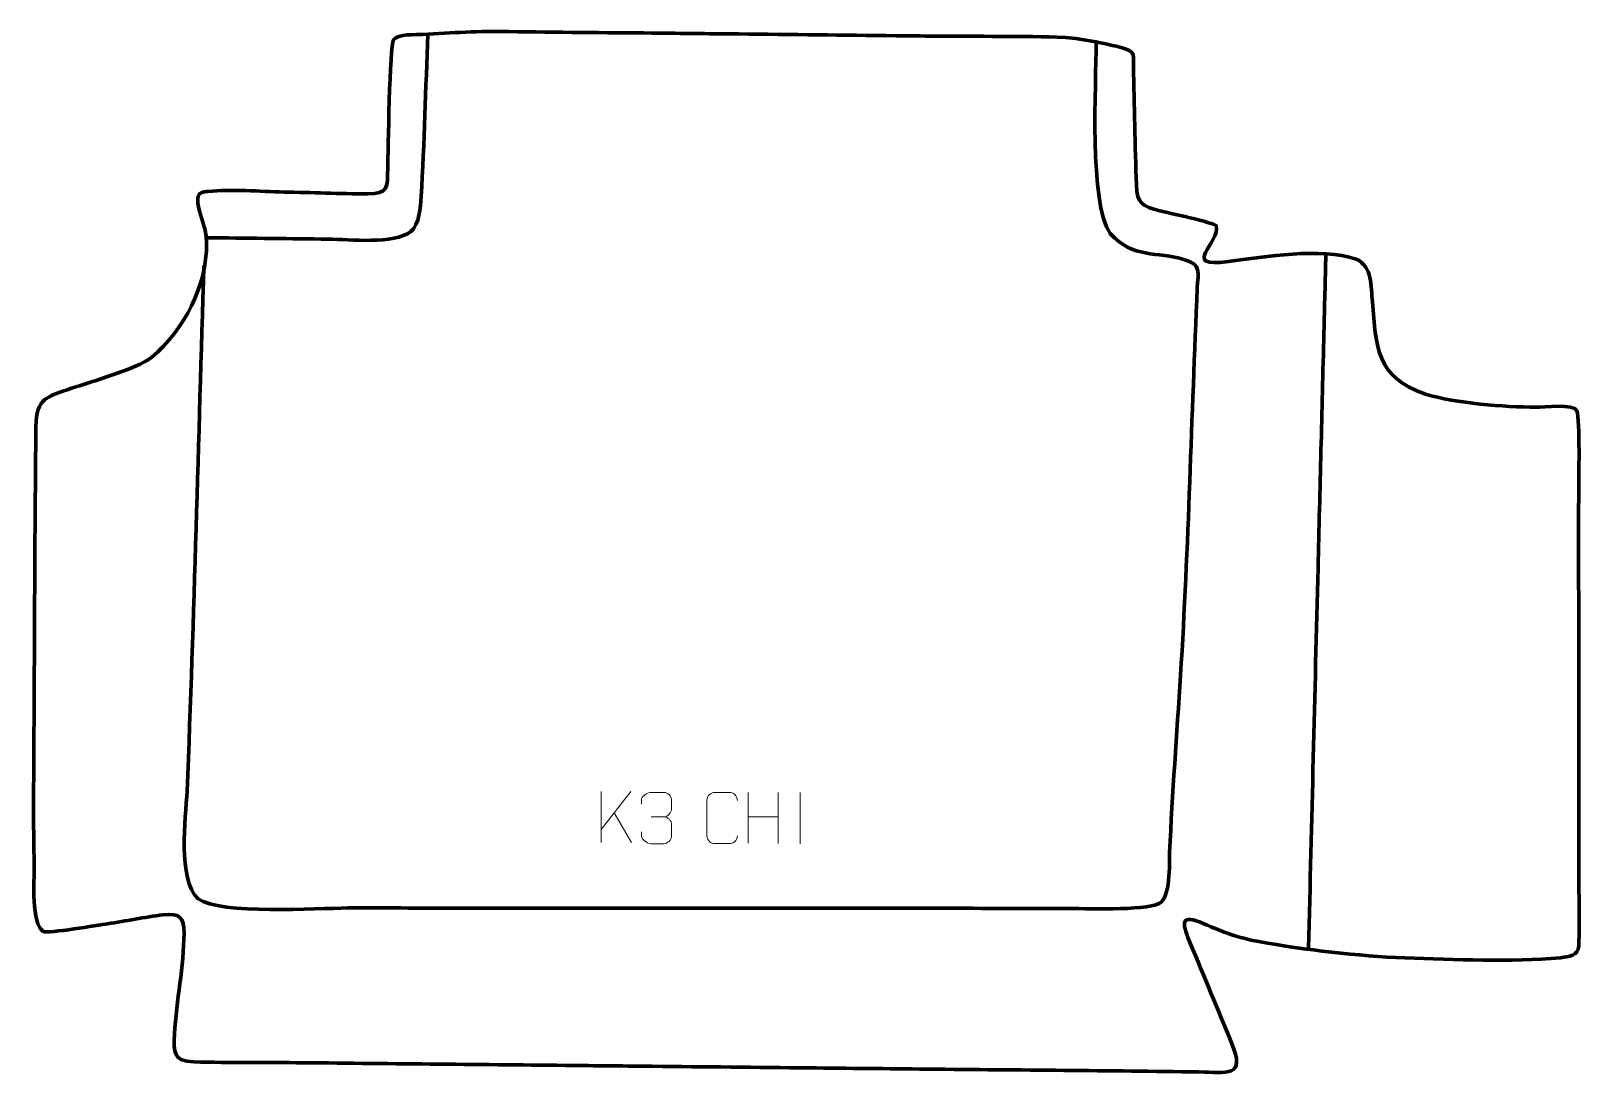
# Model space of a CAD drawing. Header units: millimetres. Extents: x 1300 to 2055, y 103 to 614.
import ezdxf

# ---------------------------------------------------------------- set-up
doc = ezdxf.new("R2010")
doc.units = ezdxf.units.MM
doc.header["$MEASUREMENT"] = 0
doc.layers.add('layer 1', color=7, linetype='Continuous')
doc.layers.add('layer 2', color=7, linetype='Continuous')

msp = doc.modelspace()

# ---------------------------------------------------------------- linework, layer by layer
at = {"layer": 'layer 1', "color": 142, "lineweight": 158}
for points, knots in [([(1493.3919, 611.932), (1492.3413, 585.667), (1491.7404, 559.016), (1490.1249, 532.8175), (1490.1249, 532.8175), (1489.8007, 527.5595), (1489.2826, 519.4563), (1485.1098, 515.7556), (1485.1098, 515.7556), (1476.7719, 509.462), (1455.2872, 511.8999), (1444.8999, 512.0874), (1444.8999, 512.0874), (1426.3898, 512.316), (1407.8791, 512.5099), (1389.3688, 512.7229), (1389.3688, 512.7229), (1389.3688, 512.7229), (1388.4109, 512.7339), (1388.4109, 512.7339), (1388.4109, 512.7339), (1388.4109, 512.7339), (1385.5371, 512.7671), (1385.5371, 512.7671)], [0, 0, 0, 0, 0.14285714, 0.14285714, 0.14285714, 0.14285714, 0.28571429, 0.28571429, 0.28571429, 0.28571429, 0.42857143, 0.42857143, 0.42857143, 0.42857143, 0.57142857, 0.57142857, 0.57142857, 0.57142857, 0.71428571, 0.71428571, 0.71428571, 0.71428571, 1, 1, 1, 1]), ([(1819.3197, 607.7458), (1819.1449, 587.8734), (1815.7689, 529.6367), (1826.0547, 514.7563), (1826.0547, 514.7563), (1837.3406, 502.4932), (1848.6085, 506.1285), (1862.5204, 502.0618), (1862.5204, 502.0618), (1870.6666, 499.3837), (1868.9051, 495.9642), (1868.5541, 488.3094), (1868.5541, 488.3094), (1865.7015, 425.504), (1864.3206, 362.265), (1860.4007, 299.5679), (1860.4007, 299.5679), (1858.572, 270.6573), (1856.3597, 242.1349), (1855.0772, 213.1542), (1855.0772, 213.1542), (1854.9356, 207.594), (1855.4561, 191.0109), (1850.0115, 188.2276), (1850.0115, 188.2276), (1842.0428, 184.5556), (1813.7633, 185.8304), (1803.2606, 185.8091), (1803.2606, 185.8091), (1781.9275, 185.7659), (1760.594, 185.9099), (1739.2607, 185.9324), (1739.2607, 185.9324), (1669.1386, 185.9609), (1599.0165, 185.9895), (1528.8945, 186.018), (1528.8945, 186.018), (1510.4077, 186.0255), (1491.921, 186.0331), (1473.4343, 186.0406), (1473.4343, 186.0406), (1467.0596, 186.0432), (1460.6848, 186.0458), (1454.3101, 186.0484), (1454.3101, 186.0484), (1439.5818, 185.8673), (1392.0346, 182.7848), (1381.4758, 190.4654), (1381.4758, 190.4654), (1371.0816, 200.324), (1375.4107, 229.4446), (1375.99, 242.9914), (1375.99, 242.9914), (1379.5593, 328.3761), (1381.4778, 413.8149), (1384.2347, 499.2272)], [0, 0, 0, 0, 0.06666667, 0.06666667, 0.06666667, 0.06666667, 0.13333333, 0.13333333, 0.13333333, 0.13333333, 0.2, 0.2, 0.2, 0.2, 0.26666667, 0.26666667, 0.26666667, 0.26666667, 0.33333333, 0.33333333, 0.33333333, 0.33333333, 0.4, 0.4, 0.4, 0.4, 0.46666667, 0.46666667, 0.46666667, 0.46666667, 0.53333333, 0.53333333, 0.53333333, 0.53333333, 0.6, 0.6, 0.6, 0.6, 0.66666667, 0.66666667, 0.66666667, 0.66666667, 0.73333333, 0.73333333, 0.73333333, 0.73333333, 0.8, 0.8, 0.8, 0.8, 0.86666667, 0.86666667, 0.86666667, 0.86666667, 1, 1, 1, 1]), ([(1931.2399, 504.7281), (1930.9216, 491.9876), (1930.6034, 479.2471), (1930.285, 466.5066), (1930.285, 466.5066), (1929.3301, 428.2852), (1928.3751, 390.0638), (1927.4201, 351.8424), (1927.4201, 351.8424), (1925.8762, 290.0511), (1924.3323, 228.2599), (1922.789, 166.4686)], [0, 0, 0, 0, 0.25, 0.25, 0.25, 0.25, 0.5, 0.5, 0.5, 0.5, 1, 1, 1, 1])]:
    msp.add_open_spline(points, degree=3, knots=knots, dxfattribs=at)
at = {"layer": 'layer 2', "color": 242, "lineweight": 158}
msp.add_open_spline([(1532.8556, 613.2704), (1556.2249, 612.7965), (1579.6025, 612.7728), (1602.975, 612.5238), (1602.975, 612.5238), (1604.2497, 612.51), (1605.5244, 612.4962), (1606.7991, 612.4824), (1606.7991, 612.4824), (1619.5463, 612.3446), (1632.2934, 612.2068), (1645.0406, 612.069), (1645.0406, 612.069), (1670.5348, 611.7934), (1696.0291, 611.5177), (1721.5234, 611.2422), (1721.5234, 611.2422), (1727.897, 611.1733), (1734.2705, 611.1044), (1740.6441, 611.0355), (1740.6441, 611.0355), (1761.7393, 610.8196), (1783.2238, 611.1265), (1804.2628, 610.3785), (1804.2628, 610.3785), (1812.5032, 609.8235), (1825.9972, 607.1089), (1833.9244, 604.6883), (1833.9244, 604.6883), (1838.3927, 603.0669), (1837.3068, 600.9914), (1837.43, 596.5122), (1837.43, 596.5122), (1837.9398, 577.1473), (1838.1617, 557.7364), (1838.8845, 538.3826), (1838.8845, 538.3826), (1839.2271, 529.211), (1841.7811, 528.1165), (1850.2205, 525.9052), (1850.2205, 525.9052), (1853.7073, 525.0637), (1876.9199, 520.0319), (1877.7819, 518.6447), (1877.7819, 518.6447), (1879.9705, 510.4474), (1859.6498, 497.9311), (1883.7482, 501.1201), (1883.7482, 501.1201), (1901.9531, 503.6201), (1928.3794, 507.9788), (1946.0114, 502.3589), (1946.0114, 502.3589), (1953.9847, 498.6748), (1953.1927, 489.0509), (1953.9207, 481.4331), (1953.9207, 481.4331), (1955.6729, 459.5877), (1955.8335, 444.6586), (1979.7429, 436.5458), (1979.7429, 436.5458), (1994.8202, 431.9895), (2017.8564, 430.2633), (2033.7431, 430.1335), (2033.7431, 430.1335), (2037.095, 430.1062), (2052.5295, 431.936), (2053.6621, 428.4048), (2053.6621, 428.4048), (2055.1584, 423.7393), (2054.561, 394.7689), (2054.5153, 387.6547), (2054.5153, 387.6547), (2054.5012, 384.4255), (2054.4895, 381.1969), (2054.4852, 377.9678), (2054.4852, 377.9678), (2054.4878, 371.5995), (2054.4903, 365.2312), (2054.4927, 358.8628), (2054.4927, 358.8628), (2054.5079, 320.653), (2054.523, 282.4431), (2054.5382, 244.2332), (2054.5382, 244.2332), (2054.5432, 231.4966), (2054.5483, 218.7599), (2054.5533, 206.0233), (2054.5533, 206.0233), (2054.5754, 193.3649), (2054.9335, 180.2159), (2054.596, 167.6247), (2054.596, 167.6247), (2054.203, 162.5856), (2049.8565, 162.3158), (2045.6098, 161.8227), (2045.6098, 161.8227), (2021.1748, 159.4324), (1994.3906, 161.0397), (1969.7249, 161.6937), (1969.7249, 161.6937), (1946.7968, 162.6731), (1921.175, 165.5676), (1898.5931, 169.6785), (1898.5931, 169.6785), (1888.0206, 171.6031), (1881.4365, 174.1245), (1871.6893, 178.3983), (1871.6893, 178.3983), (1860.3825, 183.3559), (1860.8991, 179.1842), (1864.6499, 170.0311), (1864.6499, 170.0311), (1864.6499, 170.0311), (1865.1261, 168.8935), (1865.1261, 168.8935), (1865.1261, 168.8935), (1871.8635, 152.6993), (1878.5708, 136.4835), (1885.2746, 120.2749), (1885.2746, 120.2749), (1892.3508, 103.1659), (1883.1386, 105.927), (1869.3216, 106.123), (1869.3216, 106.123), (1825.4394, 106.7454), (1781.5197, 107.0586), (1737.6322, 107.5042), (1737.6322, 107.5042), (1737.6322, 107.5042), (1736.6781, 107.5139), (1736.6781, 107.5139), (1736.6781, 107.5139), (1717.5584, 107.7086), (1698.4387, 107.9034), (1679.319, 108.0981), (1679.319, 108.0981), (1653.826, 108.3577), (1628.3332, 108.6174), (1602.8402, 108.877), (1602.8402, 108.877), (1590.0938, 109.0067), (1577.3473, 109.1366), (1564.6009, 109.2664), (1564.6009, 109.2664), (1520.6256, 109.7142), (1476.6503, 110.1621), (1432.675, 110.61), (1432.675, 110.61), (1414.8649, 110.7738), (1397.0324, 110.5554), (1379.2293, 111.0544), (1379.2293, 111.0544), (1369.1502, 111.5671), (1369.4627, 115.38), (1369.893, 124.5434), (1369.893, 124.5434), (1370.7637, 140.8457), (1374.4292, 157.7582), (1374.5225, 173.7037), (1374.5225, 173.7037), (1374.479, 181.4854), (1372.5867, 183.6455), (1364.186, 182.6852), (1364.186, 182.6852), (1355.2881, 181.5503), (1346.2123, 179.6826), (1337.2171, 178.3688), (1337.2171, 178.3688), (1332.8013, 177.6913), (1308.1322, 173.4987), (1305.8829, 174.5927), (1305.8829, 174.5927), (1299.8975, 178.334), (1301.5585, 199.5194), (1301.4452, 206.4781), (1301.4452, 206.4781), (1301.2397, 219.0812), (1301.0995, 231.3101), (1301.1824, 243.9242), (1301.1824, 243.9242), (1301.2221, 249.9772), (1301.262, 256.0301), (1301.3017, 262.083), (1301.3017, 262.083), (1301.6464, 314.9692), (1301.7338, 367.8744), (1302.2981, 420.7567), (1302.2981, 420.7567), (1302.6347, 434.8001), (1307.4331, 435.0343), (1319.7111, 439.3846), (1319.7111, 439.3846), (1329.8592, 442.8765), (1350.9031, 448.5661), (1358.7772, 454.4844), (1358.7772, 454.4844), (1374.7309, 468.052), (1385.5744, 489.1184), (1385.5456, 510.238), (1385.5456, 510.238), (1385.5339, 518.8833), (1380.8527, 525.429), (1381.2399, 532.07), (1381.2399, 532.07), (1381.4017, 534.8459), (1383.8345, 535.0566), (1386.3312, 535.3365), (1386.3312, 535.3365), (1397.4564, 536.4714), (1411.5412, 535.2872), (1423.1444, 535.0457), (1423.1444, 535.0457), (1436.6789, 534.76), (1450.4384, 534.2051), (1463.9457, 534.1514), (1463.9457, 534.1514), (1474.2146, 534.1106), (1473.6511, 537.5213), (1473.8365, 546.6584), (1473.8365, 546.6584), (1473.9861, 554.073), (1474.7758, 606.4125), (1476.6731, 609.188), (1476.6731, 609.188), (1478.7416, 612.2138), (1487.3971, 611.6543), (1490.9104, 611.8574), (1490.9104, 611.8574), (1505.0804, 612.6768), (1518.6205, 613.5307), (1532.8556, 613.2704)], degree=3, knots=[0, 0, 0, 0, 0.01694915, 0.01694915, 0.01694915, 0.01694915, 0.03389831, 0.03389831, 0.03389831, 0.03389831, 0.05084746, 0.05084746, 0.05084746, 0.05084746, 0.06779661, 0.06779661, 0.06779661, 0.06779661, 0.08474576, 0.08474576, 0.08474576, 0.08474576, 0.10169492, 0.10169492, 0.10169492, 0.10169492, 0.11864407, 0.11864407, 0.11864407, 0.11864407, 0.13559322, 0.13559322, 0.13559322, 0.13559322, 0.15254237, 0.15254237, 0.15254237, 0.15254237, 0.16949153, 0.16949153, 0.16949153, 0.16949153, 0.18644068, 0.18644068, 0.18644068, 0.18644068, 0.20338983, 0.20338983, 0.20338983, 0.20338983, 0.22033898, 0.22033898, 0.22033898, 0.22033898, 0.23728814, 0.23728814, 0.23728814, 0.23728814, 0.25423729, 0.25423729, 0.25423729, 0.25423729, 0.27118644, 0.27118644, 0.27118644, 0.27118644, 0.28813559, 0.28813559, 0.28813559, 0.28813559, 0.30508475, 0.30508475, 0.30508475, 0.30508475, 0.3220339, 0.3220339, 0.3220339, 0.3220339, 0.33898305, 0.33898305, 0.33898305, 0.33898305, 0.3559322, 0.3559322, 0.3559322, 0.3559322, 0.37288136, 0.37288136, 0.37288136, 0.37288136, 0.38983051, 0.38983051, 0.38983051, 0.38983051, 0.40677966, 0.40677966, 0.40677966, 0.40677966, 0.42372881, 0.42372881, 0.42372881, 0.42372881, 0.44067797, 0.44067797, 0.44067797, 0.44067797, 0.45762712, 0.45762712, 0.45762712, 0.45762712, 0.47457627, 0.47457627, 0.47457627, 0.47457627, 0.49152542, 0.49152542, 0.49152542, 0.49152542, 0.50847458, 0.50847458, 0.50847458, 0.50847458, 0.52542373, 0.52542373, 0.52542373, 0.52542373, 0.54237288, 0.54237288, 0.54237288, 0.54237288, 0.55932203, 0.55932203, 0.55932203, 0.55932203, 0.57627119, 0.57627119, 0.57627119, 0.57627119, 0.59322034, 0.59322034, 0.59322034, 0.59322034, 0.61016949, 0.61016949, 0.61016949, 0.61016949, 0.62711864, 0.62711864, 0.62711864, 0.62711864, 0.6440678, 0.6440678, 0.6440678, 0.6440678, 0.66101695, 0.66101695, 0.66101695, 0.66101695, 0.6779661, 0.6779661, 0.6779661, 0.6779661, 0.69491525, 0.69491525, 0.69491525, 0.69491525, 0.71186441, 0.71186441, 0.71186441, 0.71186441, 0.72881356, 0.72881356, 0.72881356, 0.72881356, 0.74576271, 0.74576271, 0.74576271, 0.74576271, 0.76271186, 0.76271186, 0.76271186, 0.76271186, 0.77966102, 0.77966102, 0.77966102, 0.77966102, 0.79661017, 0.79661017, 0.79661017, 0.79661017, 0.81355932, 0.81355932, 0.81355932, 0.81355932, 0.83050847, 0.83050847, 0.83050847, 0.83050847, 0.84745763, 0.84745763, 0.84745763, 0.84745763, 0.86440678, 0.86440678, 0.86440678, 0.86440678, 0.88135593, 0.88135593, 0.88135593, 0.88135593, 0.89830508, 0.89830508, 0.89830508, 0.89830508, 0.91525424, 0.91525424, 0.91525424, 0.91525424, 0.93220339, 0.93220339, 0.93220339, 0.93220339, 0.94915254, 0.94915254, 0.94915254, 0.94915254, 0.96610169, 0.96610169, 0.96610169, 0.96610169, 1, 1, 1, 1], dxfattribs=at)
at = {"layer": 'layer 2', "color": 250, "lineweight": 9}
for points in [[(1577.9702, 242.897), (1577.9702, 242.897), (1577.9702, 217.9434), (1577.9702, 217.9434)], [(1592.3464, 242.897), (1592.3464, 242.897), (1577.9702, 224.2573), (1577.9702, 224.2573)], [(1649.5561, 242.3497), (1649.5561, 242.3497), (1649.5561, 217.5722), (1649.5561, 217.5722)], [(1664.1994, 242.3497), (1664.1994, 242.3497), (1664.1994, 217.3962), (1664.1994, 217.3962)], [(1674.8777, 242.36), (1674.8777, 242.36), (1674.8777, 217.3859), (1674.8777, 217.3859)], [(1592.6717, 218.0392), (1592.6717, 218.0392), (1584.2012, 232.3528), (1584.2012, 232.3528)], [(1602.2228, 230.4202), (1602.2228, 230.4202), (1608.4192, 230.4202), (1608.4192, 230.4202)], [(1649.5561, 230.4674), (1649.5561, 230.4674), (1664.1994, 230.4678), (1664.1994, 230.4678)]]:
    msp.add_open_spline(points, degree=3, dxfattribs=at)
for points, knots in [([(1597.5131, 236.6654), (1597.5131, 236.6654), (1597.5131, 238.5226), (1597.5131, 238.5226), (1597.5131, 238.5226), (1597.4988, 240.2645), (1600.1633, 242.3826), (1602.2224, 242.3599), (1602.2224, 242.3599), (1604.2865, 242.3599), (1606.3505, 242.3599), (1608.4142, 242.3599), (1608.4142, 242.3599), (1610.6087, 242.3687), (1612.207, 240.5219), (1612.2514, 238.6098), (1612.2514, 238.6098), (1612.251, 237.1747), (1612.251, 235.7396), (1612.2514, 234.3041), (1612.2514, 234.3041), (1612.2028, 232.6506), (1610.6002, 230.4206), (1608.4019, 230.4306), (1608.4019, 230.4306), (1610.6056, 230.4194), (1612.2136, 228.6162), (1612.2676, 226.5567), (1612.2676, 226.5567), (1612.2672, 224.772), (1612.2672, 222.9873), (1612.2676, 221.2022), (1612.2676, 221.2022), (1612.2777, 219.1408), (1610.2228, 217.3777), (1608.4019, 217.3858), (1608.4019, 217.3858), (1606.3366, 217.3861), (1604.2714, 217.3861), (1602.2058, 217.3858), (1602.2058, 217.3858), (1600.0372, 217.3973), (1597.5062, 219.7975), (1597.4876, 221.2593), (1597.4876, 221.2593), (1597.4876, 221.2593), (1597.4876, 223.1679), (1597.4876, 223.1679)], [0, 0, 0, 0, 0.07692308, 0.07692308, 0.07692308, 0.07692308, 0.15384615, 0.15384615, 0.15384615, 0.15384615, 0.23076923, 0.23076923, 0.23076923, 0.23076923, 0.30769231, 0.30769231, 0.30769231, 0.30769231, 0.38461538, 0.38461538, 0.38461538, 0.38461538, 0.46153846, 0.46153846, 0.46153846, 0.46153846, 0.53846154, 0.53846154, 0.53846154, 0.53846154, 0.61538462, 0.61538462, 0.61538462, 0.61538462, 0.69230769, 0.69230769, 0.69230769, 0.69230769, 0.76923077, 0.76923077, 0.76923077, 0.76923077, 0.84615385, 0.84615385, 0.84615385, 0.84615385, 1, 1, 1, 1]), ([(1644.3007, 221.2139), (1644.1609, 218.8905), (1642.4837, 217.4109), (1640.336, 217.4001), (1640.336, 217.4001), (1638.0041, 217.4005), (1635.6722, 217.4005), (1633.3407, 217.4001), (1633.3407, 217.4001), (1631.4157, 217.2947), (1629.4436, 219.1792), (1629.4548, 221.1965), (1629.4548, 221.1965), (1629.4552, 226.9666), (1629.4552, 232.7363), (1629.4548, 238.5056), (1629.4548, 238.5056), (1629.459, 240.6437), (1631.2057, 242.3629), (1633.3581, 242.3494), (1633.3581, 242.3494), (1635.6838, 242.3494), (1638.0099, 242.3494), (1640.336, 242.3494), (1640.336, 242.3494), (1642.2826, 242.3849), (1644.274, 240.8934), (1644.3007, 238.4558)], [0, 0, 0, 0, 0.125, 0.125, 0.125, 0.125, 0.25, 0.25, 0.25, 0.25, 0.375, 0.375, 0.375, 0.375, 0.5, 0.5, 0.5, 0.5, 0.625, 0.625, 0.625, 0.625, 0.75, 0.75, 0.75, 0.75, 1, 1, 1, 1])]:
    msp.add_open_spline(points, degree=3, knots=knots, dxfattribs=at)

doc.saveas('drawing.dxf')
